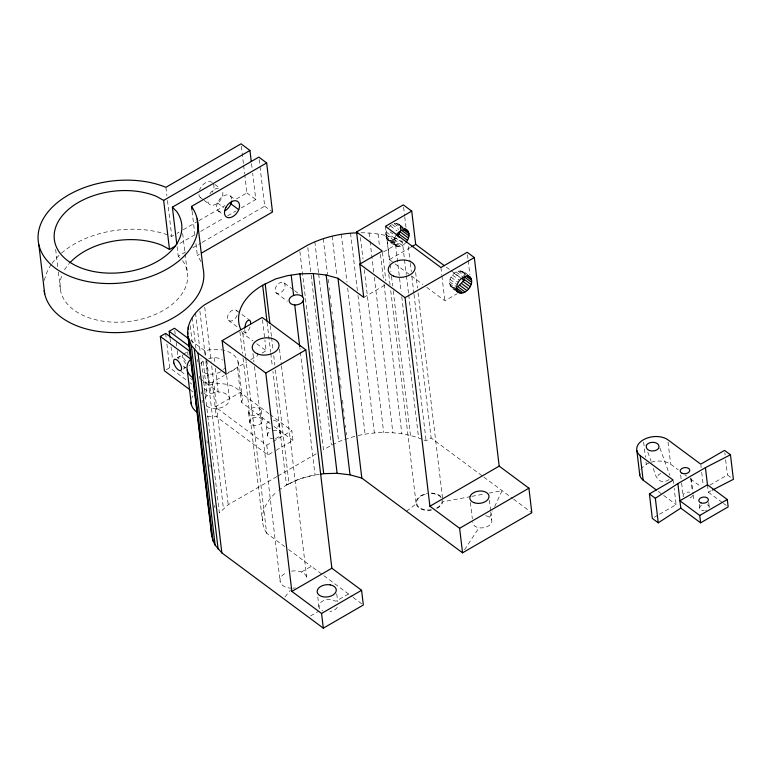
<?xml version="1.0" encoding="UTF-8"?>
<svg xmlns="http://www.w3.org/2000/svg" width="772" height="772" viewBox="0 0 772 772"><rect width="100%" height="100%" fill="white"/><g stroke="black" fill="none" stroke-linecap="round" stroke-linejoin="round"><path stroke-width="0.58" stroke-dasharray="3.86 2.9" d="M405.503 242.948C403.177 245.641 398.757 248.13 395.486 245.602C390.034 242.746 382.43 237.419 386.897 230.529M395.486 245.602C393.044 242.929 394.067 238.886 395.621 236.02M400.649 229.631C402.106 221.67 391.443 222.249 388.644 227.721M456.31 290.735C448.986 288.593 447.606 280.178 452.517 275.122C456.513 269.032 464.454 270.239 468.44 275.845M421.512 495.875L421.599 495.363M270.123 423.5L241.501 402.26L237.4 367.906L238.123 366.034A25.765 16.424 -6.8 0 0 223.127 350.121M241.501 402.26L242.215 400.378A25.765 16.424 -6.8 0 0 213.004 384.205L209.048 385.209L205.806 357.967M250.08 326.961L248.015 331.41L246.451 332.964L245.342 332.925L242.524 330.831M489.68 517.279L492.661 510.89M494.649 506.625L502.109 490.654L489.313 493.067M464.522 549.818L479.026 527.758M285.032 596.988L290.504 589.962M200.759 363.718L203.123 361.2L201.202 359.771M204.86 398.072L207.214 395.544L203.123 361.2M276.878 476.585L228.222 504.743L219.354 512.849L200.952 358.507M406.497 511.238L416.166 503.942L390.516 288.786M669.141 479.557C659.983 485.877 654.627 476.807 653.527 467.957M387.1 239.368C389.831 241.597 393.623 239.918 395.959 237.911L404.354 244.135M287.937 484.362L299.507 478.727L315.034 475.05L299.854 347.738M61.519 253.12A80.307 51.193 -6.8 0 1 171.76 236.386L175.939 233.964M176.981 233.366L179.065 232.16M183.244 229.738L197.854 221.284M198.896 220.676L224.98 205.574M236.464 198.935L246.895 192.894L244.753 174.935M179.895 243.45L194.457 235.026M200.691 231.417L223.571 218.177M227.721 215.774L236.039 210.959M241.24 207.957L255.793 199.533L252.656 173.198M179.673 257.684L178.226 256.227L186.563 251.402M192.817 247.783L201.145 242.958M202.187 242.35L264.7 206.172L259.99 166.675M200.855 261.583A80.307 51.193 -6.8 0 0 197.371 255.493L199.456 254.287M177.155 357.783L179.818 356.249M183.244 354.252L188.551 351.183M166.192 369.769L169.734 367.723L188.957 381.995M383.501 251.942L402.289 241.067L406.284 274.571M183.36 368.997L186.013 367.462M385.421 226.341L389.397 259.624L410.636 247.329M228.155 372.722L246.635 362.02M250.746 359.646L257.935 355.477M262.046 353.103L266.157 350.729L264.873 340.027M363.747 297.403L385.267 284.945M426.694 287.309L444.865 300.79L457.005 293.765M268.945 413.686L240.333 392.446L215.147 406.834L266.794 445.174L272.014 442.153M273.056 441.545L291.845 430.67L293.013 440.484L275.276 450.752M207.263 416.262A25.765 16.424 -6.8 0 0 213.757 416.851L216.314 416.648L267.971 454.988L274.234 451.359M277.91 475.986L316.211 453.82M354.83 436.257L338.657 441.594L323.458 449.622L299.671 249.8M423.963 440.011L426.115 440.87L431.123 437.975L482.925 476.42M301.437 572.052L311.28 566.349L352.206 596.737M310.547 615.95L318.884 611.125M348.49 593.977L335.994 601.214L329.586 599.371A9.621 6.137 -6.8 0 0 320.11 603.154A9.621 6.137 -6.8 0 0 320.969 609.919L322.764 610.913M654.386 517.221L658.526 514.827M659.558 514.229L676.108 504.647L674.159 488.29M709.873 485.105L727.456 474.925L731.702 478.071M203.171 381.908A25.765 16.424 -6.8 0 0 209.666 382.507L212.223 382.304L224.305 375.395M225.318 374.816L237.4 367.906M707.47 484.816L708.349 492.179L711.485 490.567M660.861 473.419L658.265 474.915L657.223 478.157M190.674 340.259L204.956 350.855L208.913 349.861A25.765 16.424 -6.8 0 1 222.104 349.919M208.643 358.459L214.114 357.658A12.825 8.174 -6.8 0 1 222.654 360.119M358.227 435.485C379.534 430.844 402.511 431.326 422.892 439.577M470.688 496.57L442.761 501.819A13.471 8.588 -6.8 0 1 435.804 508.902M471.856 496.348L484.652 493.945M450.964 286.769L454.042 287.869L455.934 287.56M319.376 474.346L310.44 475.784L297.838 479.644L286.489 485.048A63.796 40.665 -6.8 0 0 278.653 490.336M361.007 232.748C374.738 232.806 388.596 235.084 401.208 240.642M212.136 182.453L211.094 181.825A9.621 6.147 -53.4 0 0 199.456 190.192M198.886 194.447A9.621 6.147 -53.4 0 0 200.334 197.545L201.714 198.385M399.23 224.478L403.891 227.933M397.86 223.648L403.457 227.798M461.724 271.049L468.845 276.328M400.195 225.82L402.994 227.894M463.103 271.879L466.732 275.199M396.161 223.378L403.621 228.908M460.035 270.779L467.147 276.058M400.678 227.576L402.54 228.956M394.26 223.687L400.793 228.531M458.134 271.088L465.255 276.376M392.282 224.565L398.815 229.409M456.155 271.966L463.277 277.245M446.293 267.112L450.124 269.949M451.08 270.663L460.643 277.766M390.371 225.935L396.904 230.789M454.245 273.336L461.357 278.624M452.517 275.122L459.639 280.41M390.024 231.87L392.823 233.945M451.099 277.196L458.221 282.475M386.222 232.015L394.608 238.239M450.086 279.416L457.207 284.694M394.038 239.281L402.434 245.515M385.682 234.225L394.077 240.449M449.545 281.626L456.667 286.904M392.07 240.16L400.465 246.393M385.653 236.271L394.048 242.505M449.516 283.671L456.638 288.96M390.169 240.468L398.564 246.702M454.042 287.869L455.818 289.191M386.135 238.027L394.531 244.261M450.008 285.428L457.12 290.716M388.47 240.208L396.866 246.432M452.344 287.609L455.905 290.243M651.211 462.216A17.64 11.242 -6.8 0 1 670.685 464.223L678.221 469.82M684.822 474.712L686.704 476.112M690.477 478.91L700.841 486.601M708.349 492.179L722.505 502.678M723.451 503.383L726.278 505.477M389.397 259.624L394.174 263.175M395.129 263.879L410.434 275.237M411.389 275.951L422.873 284.463M658.217 491.359L676.108 504.647M214.809 184.44L220.165 188.407M230.249 195.953L233.723 198.529M217.482 202.94L223.571 207.456M200.334 197.545L203.905 200.199M204.242 200.402L209.598 204.377M218.109 210.843L223.33 214.722M284.125 282.88A6.417 4.101 -53.4 0 1 280.67 292.752A6.417 4.101 -53.4 0 1 275.45 287.908A6.417 4.101 -53.4 0 1 284.125 282.88L293.727 290.002M294.682 290.716L298.523 293.563M276.038 292.81L287.319 301.186M483.88 477.135L512.656 498.48M513.612 499.194L531.831 512.714M236.521 310.44L248.97 319.685M228.425 320.37L238.77 328.042M269.901 414.39L291.845 430.67M273.935 426.327L293.013 440.484M183.34 366.131L185.251 367.54A6.417 2.76 59.9 0 1 183.311 366.613M200.479 378.849L218.206 392.002A12.825 8.174 -6.8 0 1 227.296 404.132A12.825 8.174 -6.8 0 1 205.487 404.953M180.957 371.38L185.772 374.951M190.578 378.512L192.498 379.94M204.03 388.499L210.92 393.614M189.912 382.7L191.842 384.128M204.339 393.402L207.214 395.544M191.08 390.584L192.981 391.993M353.132 597.422L363.342 605.007M241.684 331.429A63.796 40.665 -6.8 0 0 242.813 333.379L253.081 341.012M256.815 343.791L266.157 350.729M245.67 357.311L266.639 533.182L284.685 546.595M288.487 549.413L311.28 566.349M246.895 192.894L255.793 199.533M264.7 206.172L271.638 211.345M441.169 497.679L439.461 495.962A12.825 8.174 -6.8 0 0 430.921 493.501M245.342 332.925L244.656 329.683M659.915 447.992L669.778 475.185M647.776 452.093L651.066 461.164M464.068 273.22L464.551 274.977M724.812 452.73L725.091 455.065M725.641 459.736L727.456 474.925M708.686 502.379L709.188 506.577M700.879 465.333L701.159 467.668M701.709 472.339L703.244 485.192M699.278 504.222L699.779 508.43A4.806 3.069 -6.8 0 0 704.151 510.601M691.345 478.582L693.15 493.771M693.295 494.939L693.854 499.609M690.699 478.061L692.223 490.915M680.663 474.954L681.493 481.96M681.637 483.127L683.172 495.981M673.329 481.274L673.609 483.61M668.041 442.028L670.685 464.223M643.655 442.124L645.46 457.313M646.019 461.984L646.299 464.319M467.485 254.663L468.044 259.421M468.189 260.608L469.887 274.871M489.4 500.159L490.654 510.678M490.789 511.846L491.764 520.019M470.38 502.437L472.329 518.794M440.899 267.508L441.748 274.639M441.893 275.826L444.865 300.79M415.625 272.468L417.478 288.004M418.057 292.781L442.713 499.571M403.611 207.263L404.605 215.581M404.74 216.768L406.024 227.47M408.291 246.548L410.154 262.094M410.289 263.291L411.293 271.667M411.862 276.453L413.86 293.206M414.004 294.402L431.123 437.975M406.429 275.768L408.562 293.707M408.706 294.904L426.115 440.87M394.762 238.056L401.189 291.893M401.758 296.68L418.588 437.859M386.647 235.692L389.928 263.204M390.072 264.4L390.922 271.58M391.5 276.366L392.639 285.939M393.209 290.726L410.472 435.485M388.808 274.446L390.371 287.599M382.458 252.261L385.865 280.786M378.039 233.993L379.602 247.156M380.461 254.335L383.462 279.454M384.031 284.241L401.865 433.796M369.064 232.999L369.923 240.179M370.068 241.375L373.773 272.477M374.343 277.264L392.89 432.803M360.428 237.496L362.994 259.035M364.278 269.804L383.684 432.523M350.536 233.154L357.388 290.581M357.957 295.367L374.362 432.957M341.253 234.302L346.956 282.156M347.67 288.139L365.079 434.105M332.114 236.135L336.824 275.623M323.265 238.654L327.55 274.543M328.119 279.329L328.544 282.919M329.113 287.705L329.403 290.098M329.972 294.885L330.397 298.474M330.976 303.261L331.4 306.851M331.97 311.637L332.259 314.021M332.973 320.004L333.398 323.593M333.543 324.79L334.112 329.576M334.826 335.559L335.251 339.149M335.82 343.936L336.254 347.525M336.824 352.312L337.103 354.705M337.818 360.688L338.107 363.081M338.676 367.868L339.101 371.457M339.67 376.244L340.105 379.824M340.674 384.61L341.099 388.2M342.527 400.166L342.951 403.756M343.53 408.542L343.955 412.132M344.524 416.919L344.814 419.312M345.528 425.295L345.808 427.688M346.377 432.474L346.667 434.868M314.831 241.79L318.547 272.902M318.682 274.099L338.657 441.594M307.835 247.629L310.971 273.954M311.116 275.15L331.371 445.039M336.737 593.813L337.682 601.735M317.784 596.939L319 607.13M259.131 159.495L259.846 165.478M279.474 349.04L281.326 364.577M281.471 365.774L306.696 577.35M251.518 163.625L252.087 168.412M270.161 325.678L271.445 336.438M271.59 337.634L273.163 350.797M273.732 355.583L274.871 365.156M275.44 369.942L288.998 483.6L286.489 485.048L272.941 371.39M267.083 322.339L270.654 352.254M270.798 353.441L272.362 366.603M273.442 420.605A6.417 4.092 -6.8 0 1 279.02 423.703L280.197 433.517A6.417 4.092 -6.8 0 1 274.803 438.554M262.47 319.82L264.738 338.84M241.327 146.217L243.47 164.166M243.614 165.362L244.618 173.739M266.388 425.777L267.556 435.591A6.417 4.092 -6.8 0 0 273.134 438.679M266.794 445.174L267.971 454.988M261.187 410.463L262.364 420.277M252.936 353.412L253.93 361.778M254.499 366.565L280.159 581.721M242.813 333.379L245.525 356.114M239.918 331.815L242.485 353.354M243.055 358.14L262.461 520.849M248.555 412.547L249.723 422.361M238.017 361.73L242.119 396.084M226.688 375.675L229.371 398.178M214.114 357.658L214.819 363.573M215.388 368.312L218.206 392.002L210.756 393.498L206.664 359.144M192.083 211.21L194.94 235.142M195.943 243.518L197.371 255.493M212.223 382.304L216.314 416.648M204.956 350.855L205.661 356.78M199.909 311.212L205.333 356.683M205.902 361.47L223.446 508.623M195.528 313.046L200.237 352.524M182.655 233.511L184.942 252.656M185.087 253.853L187.085 270.615M192.238 317.514L196.088 349.812M197.227 359.385L197.516 361.778M199.224 376.138L199.514 378.531M201.077 391.693L201.367 394.087M202.081 400.07L202.36 402.463M206.925 440.744L207.214 443.138M209.781 464.676L210.071 467.07M214.635 505.351L214.915 507.744M190.23 325.745L192.363 343.685M177.087 246.654L178.226 256.227M165.912 187.316L166.906 195.692M167.476 200.479L171.76 236.386M174.771 330.619L175.196 334.17M176.18 342.459L176.605 346.01M177.174 350.749L178.158 359.048M170.023 338.425L170.448 341.986M171.008 346.724L172.561 359.752M165.633 333.369L166.337 339.294M166.906 344.032L169.734 367.723M55.652 249.346L57.794 267.295M58.363 272.082L60.65 291.237M204.744 307.304L211.142 361.151M211.711 365.938L228.222 504.743M640.924 469.299A17.64 11.242 -6.8 0 1 649.146 462.939M692.667 495.219A4.806 3.069 -6.8 0 1 687.35 498.297M683.509 496.734A4.806 3.069 -6.8 0 1 684.465 493.298A4.806 3.069 -6.8 0 1 689.676 492.218M707.162 504.763A4.806 3.069 -6.8 0 1 709.014 508.179M706.592 510.118A4.806 3.069 -6.8 0 1 705.405 510.456M699.779 508.43A4.806 3.069 -6.8 0 1 702.375 504.888M266.639 533.182A63.796 40.665 -6.8 0 1 276.907 491.764M237.1 315.352A6.417 4.101 -53.4 0 1 229.342 320.93A6.417 4.101 -53.4 0 1 229.458 312.602A6.417 4.101 -53.4 0 1 237.158 311.338M295.377 587.926A13.471 8.588 -6.8 0 1 293.042 588.177M291.874 588.206A13.471 8.588 -6.8 0 1 280.255 582.078A13.471 8.588 -6.8 0 1 287.059 572.39M291.478 571.135A13.471 8.588 -6.8 0 1 306.754 579.598M431.384 510.157A13.471 8.588 -6.8 0 1 417.131 506.046A13.471 8.588 -6.8 0 1 421.116 495.585L424.127 494.215A13.471 8.588 -6.8 0 1 427.495 493.366M430.998 493.086A13.471 8.588 -6.8 0 1 441.246 496.84M442.076 499.677A12.825 8.174 -6.8 0 1 435.505 508.565M431.297 509.752A12.825 8.174 -6.8 0 1 419.418 507.561L417.71 505.843A12.825 8.174 -6.8 0 1 426.491 493.983M337.383 607.207A9.621 6.137 -6.8 0 1 329.866 611.559M485.617 515.725A9.621 6.128 -6.8 0 1 491.571 522.702A9.621 6.128 -6.8 0 1 480.638 527.923A9.621 6.128 -6.8 0 1 472.782 521.862M191.852 397.985A25.765 16.424 -6.8 0 1 192.884 395.862M224.507 368.109A12.825 8.174 -6.8 0 1 223.504 369.46M220.56 371.795A12.825 8.174 -6.8 0 1 202.611 371.718M185.994 363.786A6.417 2.76 59.9 0 1 184.074 361.19L183.321 359.713A6.417 2.76 59.9 0 1 182.732 354.802M190.182 364.799A6.417 2.76 59.9 0 1 188.947 365.523M272.95 430.554A6.417 4.092 -6.8 0 1 280.197 433.517M267.556 435.591A6.417 4.092 -6.8 0 1 271.339 430.959M279.02 423.703A6.417 4.092 -6.8 0 1 275.237 428.335M270.345 428.721A6.417 4.092 -6.8 0 1 266.321 425.247A6.417 4.092 -6.8 0 1 270.171 421.145M178.93 358.69A6.417 2.76 59.9 0 1 181.497 356.432A6.417 2.76 59.9 0 1 186.168 362.213M188.098 355.159A6.417 2.76 59.9 0 1 188.05 351.723M182.568 260.608A64.134 40.887 -6.8 0 1 128.827 321.499A64.134 40.887 -6.8 0 1 61.972 275.15M64.559 269.862A64.134 40.887 -6.8 0 1 69.316 263.406M44.448 280.439A80.307 51.193 -6.8 0 1 51.377 264.313M52.023 263.397A80.307 51.193 -6.8 0 1 59.82 254.644M231.696 199.051A9.621 6.147 -53.4 0 0 226.244 194.93A9.621 6.147 -53.4 0 0 218.244 201.27L217.231 203.48A9.621 6.147 -53.4 0 0 223.079 211.634M222.838 192.373A9.621 6.147 -53.4 0 1 219.016 201.859A9.621 6.147 -53.4 0 1 210.64 205.005L209.26 204.175A9.621 6.147 -53.4 0 1 207.842 199.022M209.83 193.888A9.621 6.147 -53.4 0 1 220.02 188.445M213.439 183.997A9.621 6.147 -53.4 0 1 212.339 192.228M251.054 415.066A6.417 4.092 -6.8 0 0 261.216 411.534A6.417 4.092 -6.8 0 0 252.338 407.915A6.417 4.092 -6.8 0 0 251.054 415.066M252.232 424.88A6.417 4.092 -6.8 0 0 262.383 421.348A6.417 4.092 -6.8 0 0 253.515 417.729A6.417 4.092 -6.8 0 0 252.232 424.88"/><path stroke-width="1.16" d="M406.072 242.35C409.633 238.471 410.781 230.963 404.827 228.628M456.31 290.735C464.165 299.179 477.897 281.703 468.44 275.845M187.943 336.36L191.311 345.316L198.028 353.074L226.1 373.909L222.133 340.626L262.181 317.446L305.818 349.87L331.873 568.231L361.585 590.291L363.342 605.007L323.323 628.176L221.853 552.877L215.137 545.119L213.004 540.738L211.769 536.164L187.943 336.36C185.955 323.574 194.534 311.965 204.455 304.911L307.546 245.235C322.976 237.361 340.24 233.279 357.523 232.826M244.763 328.023C245.197 325.215 245.872 320.525 249.26 320.023L250.417 321.171L250.717 323.709M465.033 291.97L457.912 286.682L462.968 281.452L464.522 277.032L471.634 282.311M303.135 300.916C300.636 306.079 288.844 306.889 289.046 299.729C290.861 294.045 301.727 292.665 303.772 298.812L303.135 300.916L323.729 473.651L337.113 473.323L350.005 474.828L361.817 478.09L462.544 552.82L531.831 512.714L528.907 488.184L499.185 466.124L474.317 257.568L467.195 252.29L440.899 267.508L385.421 226.341L411.717 211.113L415.693 244.396L444.382 265.693M399.549 237.506L397.686 236.126L400.108 231.841L408.504 238.065M396.094 235.335C398.304 231.716 403.486 227.75 407.626 230.703M677.874 483.59L680.798 508.121L658.265 522.827L655.341 498.297L677.874 483.59L705.425 467.639L730.476 454.795L733.4 479.335L712.527 490.037M172.378 207.157L176.711 211.538A64.134 40.887 -6.8 0 1 121.59 272.593A64.134 40.887 -6.8 0 1 56.867 224.295A64.134 40.887 -6.8 0 1 156.262 196.281L163.654 200.392L249.945 150.463L241.047 143.824L165.912 187.316A80.307 51.193 -6.8 0 0 41.447 222.394A80.307 51.193 -6.8 0 0 122.487 282.861A80.307 51.193 -6.8 0 0 191.514 206.423L266.649 162.921L258.842 157.102L172.378 207.157L176.798 244.251M70.127 262.519A64.134 40.887 -6.8 0 1 162.12 245.351L169.502 249.462L175.736 245.853M201.54 253.071L272.506 212.001L266.649 162.921M190.124 389.879L164.417 370.801L160.325 336.447L165.633 333.369L190.626 351.926M169.879 337.248L169.174 331.323L174.491 328.245L188.773 338.85M240.729 329.422A63.796 40.665 -6.8 0 1 262.663 285.254L275.681 278.924L287.416 275.681L299.903 273.848L313.287 273.52L326.18 275.025L337.991 278.287L363.747 297.403L359.781 264.12L382.323 251.074L356.558 231.957L403.331 204.889L411.717 211.113M411.64 246.741L415.693 244.396M222.133 340.626L265.8 373.04L305.818 349.87M359.781 264.12L405.049 297.664L474.317 257.568M405.049 297.664L429.898 506.229L499.185 466.124M265.8 373.04L291.855 591.4L331.873 568.231M429.898 506.229L459.62 528.289L528.907 488.184M291.855 591.4L321.567 613.46L361.585 590.291M658.265 522.827L652.321 518.417L649.397 493.887L673.184 480.107L640.21 455.634A17.64 11.242 -6.8 0 1 643.375 439.789A17.64 11.242 -6.8 0 1 667.761 439.693L700.735 464.165L724.532 450.385L730.476 454.795M707.47 484.816L679.92 500.767L699.741 515.464L700.619 522.827L728.16 506.886L727.292 499.523L707.47 484.816L705.425 467.639M699.741 515.464L727.292 499.523M320.467 474.172L323.729 473.651M470.225 277.158C462.631 272.902 453.096 285.37 458.085 292.057M403.93 228.589L408.591 232.044M467.629 275.865L471.181 278.499M403.476 229.651L409.073 233.8M466.327 276.299L471.663 280.255M400.649 229.631L409.044 235.856M463.982 279.242L471.103 284.521M461.598 278.47L464.474 280.603M399.095 234.051L407.491 240.285M462.968 281.452L470.09 286.74M461.55 283.527L468.672 288.805M459.822 285.312L466.944 290.59M456.831 288.217L463.055 292.849M456.706 289.857L461.154 293.157M456.792 290.909L459.465 292.887M639.65 473.159A17.64 11.242 -6.8 0 0 643.134 480.174L656.325 489.959M680.798 508.121L700.619 522.827M649.397 493.887L655.341 498.297M230.876 203.856L238.702 209.666M169.174 331.323L189.362 346.3M160.325 336.447L190.79 359.057L188.783 361.508A25.765 16.424 -6.8 0 0 192.508 377.566M640.21 455.634L643.134 480.174M636.852 450.549L639.776 475.079M459.62 528.289L462.544 552.82M356.558 231.957L360.389 264.053M337.991 278.287L361.817 478.09M326.18 275.025L350.005 474.828M313.287 273.52L337.113 473.323M299.903 273.848L302.634 296.747M291.208 275.247L293.63 295.551M294.74 304.911L299.71 346.551M321.567 613.46L323.323 628.176M249.945 150.463L251.228 161.232M265.172 283.797L269.882 323.285M262.663 285.254L266.948 321.142M197.169 218.939L203.017 268.009A80.307 51.193 -6.8 0 1 132.697 331.391A80.307 51.193 -6.8 0 1 44.139 290.552M191.514 206.423L191.948 210.013M198.028 353.074L221.853 552.877M194.322 349.427L218.148 549.23M191.311 345.316L215.137 545.119M188.262 326.894L188.542 329.277M189.179 340.935L213.004 540.738M187.635 331.651L187.924 334.044M188.204 336.438L188.773 341.224M189.063 343.617L189.487 347.207M189.777 349.6L191.06 360.36M191.34 362.753L191.774 366.343M192.054 368.736L193.338 379.506M193.627 381.899L194.911 392.668M195.2 395.061L197.198 411.814M197.478 414.207L198.761 424.967M199.051 427.36L201.048 444.112M201.328 446.505L204.898 476.42M205.188 478.814L206.471 489.573M206.751 491.967L210.322 521.882M210.602 524.275L211.769 536.164M187.249 370.097L191.34 404.441M163.654 200.392L169.502 249.462M38.861 244.763L44.708 293.833M196.609 411.91A25.765 16.424 -6.8 0 1 191.08 402.318M231.668 201.096A9.621 6.147 -53.4 0 1 231.127 203.306L230.114 205.526A9.621 6.147 -53.4 0 1 225.057 210.756M646.396 445.338C644.784 451.852 656.2 452.71 658.825 447.953C660.446 441.439 649.02 440.58 646.396 445.338M226.08 207.079L225.067 209.299A9.621 6.147 -53.4 0 0 228.136 217.694A9.621 6.147 -53.4 0 0 237.94 211.335L238.953 209.125A9.621 6.147 -53.4 0 0 235.885 200.72A9.621 6.147 -53.4 0 0 226.08 207.079M330.252 584.867L327.83 584.645A9.621 6.137 -6.8 0 0 317.427 589.991A9.621 6.137 -6.8 0 0 323.188 596.814L325.61 597.036A9.621 6.137 -6.8 0 0 336.013 591.699A9.621 6.137 -6.8 0 0 330.252 584.867M682.12 473.332A4.806 3.069 -6.8 0 0 689.743 470.688A4.806 3.069 -6.8 0 0 683.085 467.967A4.806 3.069 -6.8 0 0 682.12 473.332M700.928 502.881A4.806 3.069 -6.8 0 0 708.387 500.015A4.806 3.069 -6.8 0 0 701.497 497.525A4.806 3.069 -6.8 0 0 700.928 502.881M257.626 353.923A13.471 8.588 -6.8 0 0 278.953 346.503A13.471 8.588 -6.8 0 0 260.318 338.908A13.471 8.588 -6.8 0 0 257.626 353.923M393.643 276.154A13.471 8.588 -6.8 0 0 414.969 268.733A13.471 8.588 -6.8 0 0 396.335 261.129A13.471 8.588 -6.8 0 0 393.643 276.154M473.892 502.63A9.621 6.128 -6.8 0 0 488.946 497.081A9.621 6.128 -6.8 0 0 475.369 491.899A9.621 6.128 -6.8 0 0 473.892 502.63M173.854 363.101A6.417 2.76 59.9 0 0 180.706 370.541A6.417 2.76 59.9 0 0 178.245 361.151A6.417 2.76 59.9 0 0 173.854 363.101"/></g></svg>
